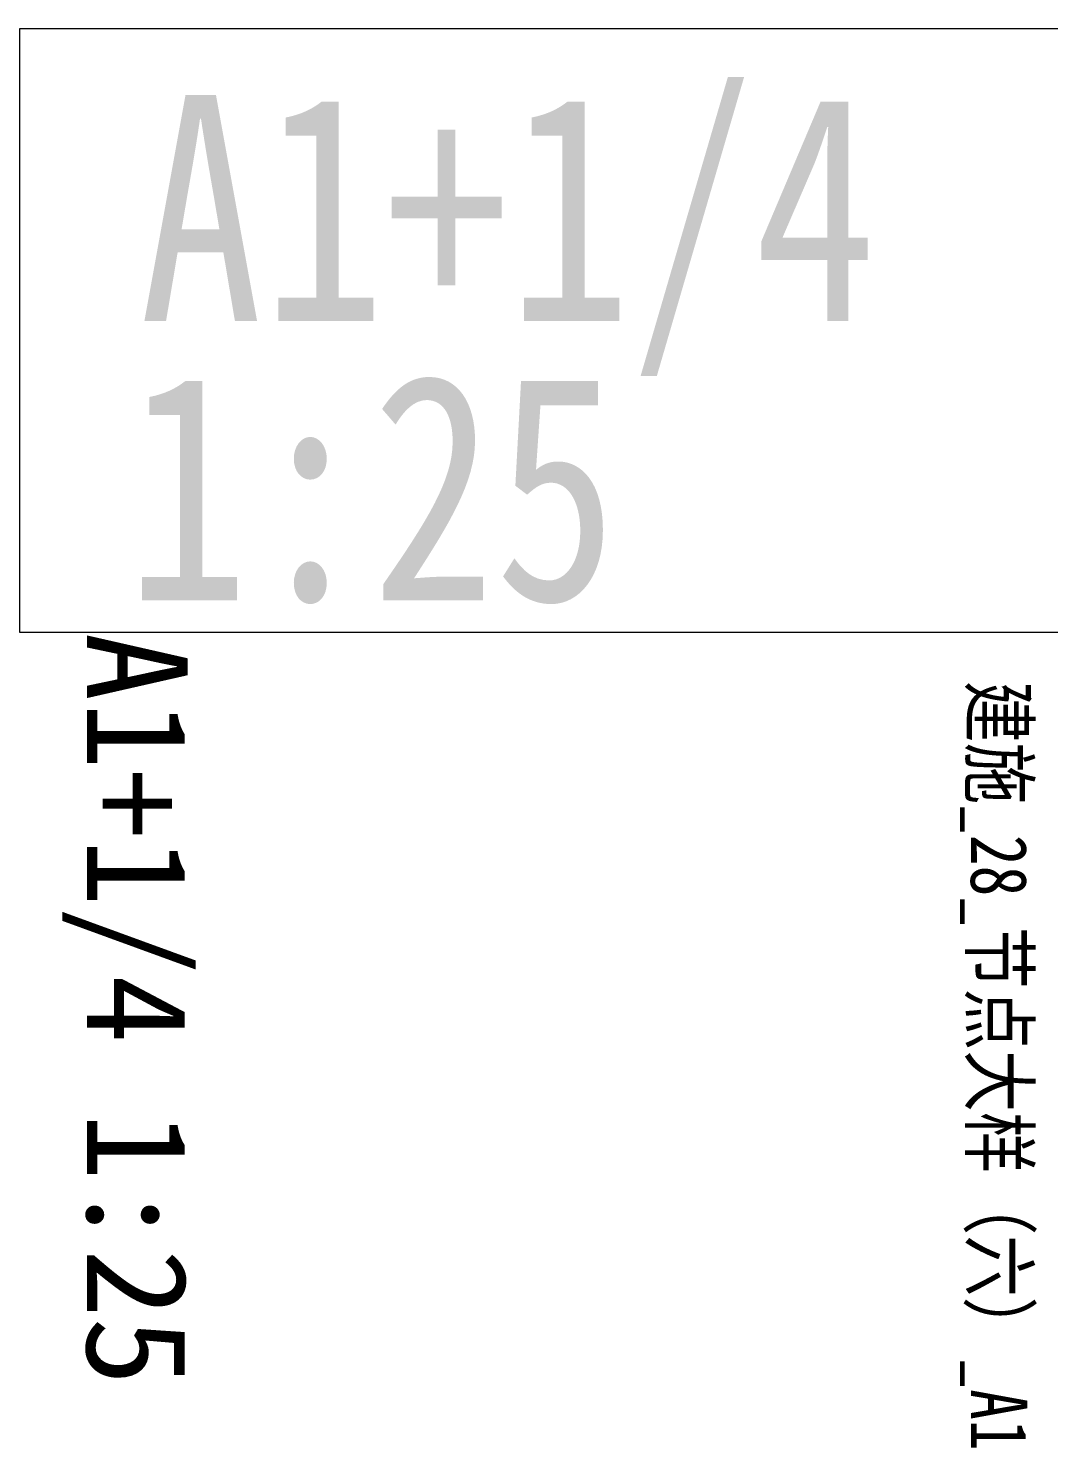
# Model space of a CAD drawing. Extents: x -668857 to 185752, y -270966 to 286822.
# Drawn here: x 119566 to 127164, y 138221 to 148793 of the extents above; entities that cross this region are included whole.
import ezdxf

# ---------------------------------------------------------------- set-up
doc = ezdxf.new("R2010")
doc.units = 0
doc.header["$LTSCALE"] = 1000
doc.layers.add('yichutu', color=7, linetype='CONTINUOUS', true_color=0xffffff)
doc.layers.add('图框', color=9, linetype='CONTINUOUS', lineweight=18)
doc.layers.add('导图字', color=7, linetype='CONTINUOUS')
doc.styles.add('_TCH_LABEL', font='simhei.ttf')
doc.styles.add('黑体', font='simhei.ttf')

# ---------------------------------------------------------------- blocks, each defined once
blk = doc.blocks.new('yct-1051-594-26275-14850-25-1002.0')
at = {"layer": 'yichutu', "color": 7, "true_color": 0xffffff, "style": '_TCH_LABEL'}
blk.add_text('A1+1/4 1:25', height=750, dxfattribs=at).set_placement((0, 15350))

msp = doc.modelspace()

# ---------------------------------------------------------------- linework, layer by layer
at = {"layer": '图框', "color": 2}
msp.add_lwpolyline([(127251.45, 144292.59), (119501.45, 144292.59), (119501.45, 148792.59), (127251.45, 148792.59)], close=True, dxfattribs=at)

# ---------------------------------------------------------------- block references
at = {"layer": 'yichutu', "rotation": 270}
msp.add_blockref('yct-1051-594-26275-14850-25-1002.0', (104651.45, 144292.59), dxfattribs=at)

# ---------------------------------------------------------------- texts
at = {"layer": '图框', "color": 2, "style": '黑体', "width": 0.8}
for s, p in [('A1+1/4', (120391.84, 146613.28)), ('1:25', (120292.24, 144531.75))]:
    msp.add_text(s, height=1682.363, dxfattribs=at).set_placement(p)
at = {"layer": '导图字', "color": 1, "style": '黑体', "width": 0.8}
msp.add_text('建施_28_节点大样（六）_A1', height=420.5907, rotation=270, dxfattribs=at).set_placement((126585.59, 143931.8))

doc.saveas('drawing.dxf')
